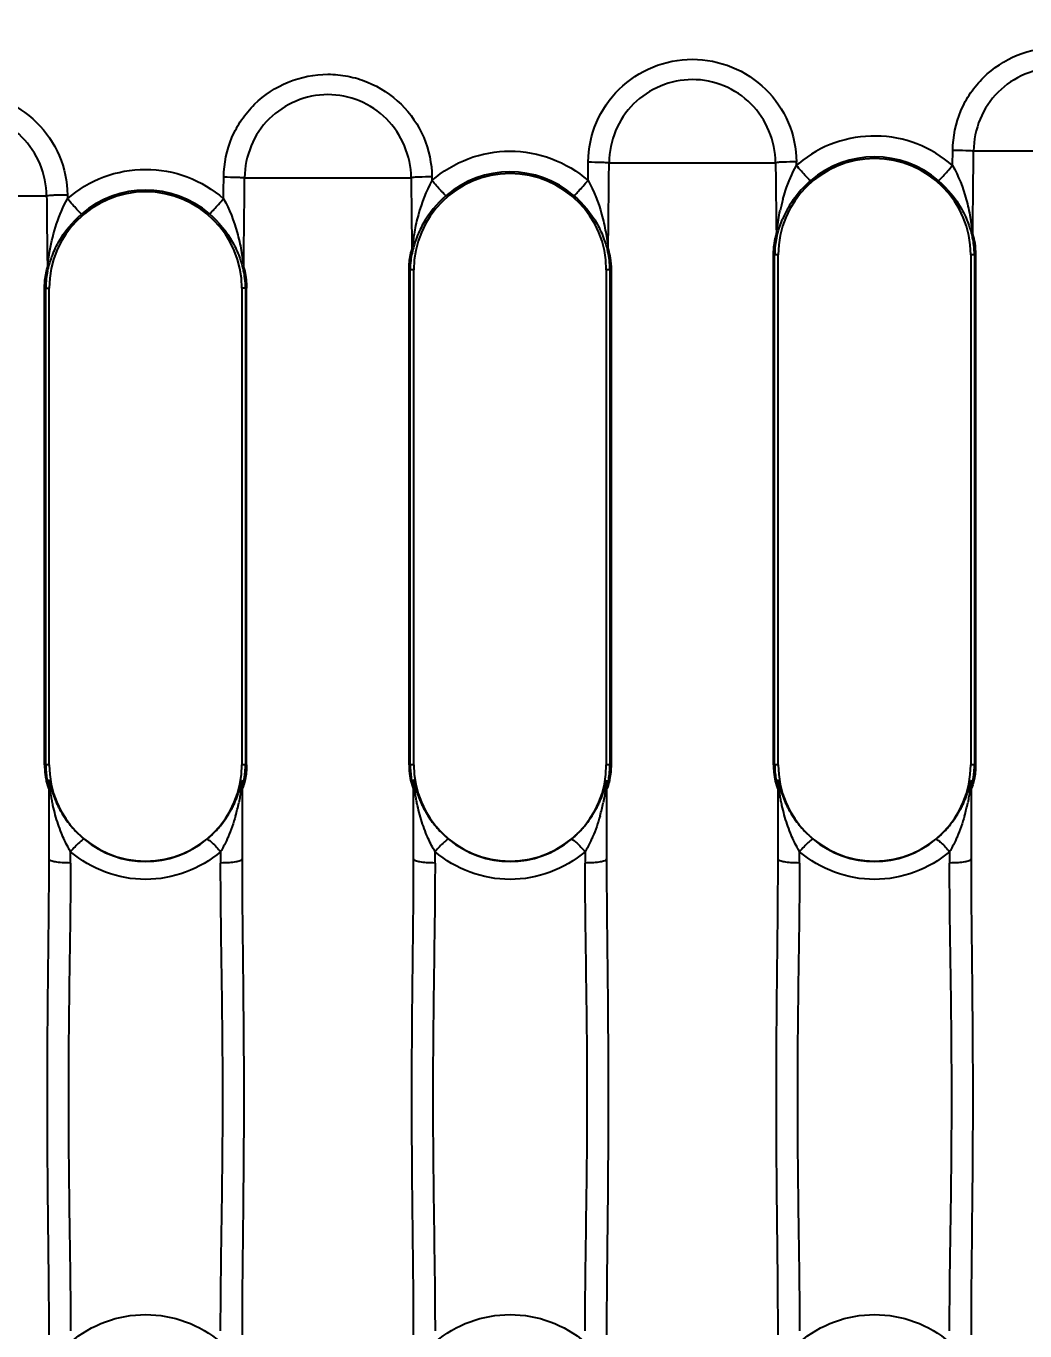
# Model space of a CAD drawing. Header units: millimetres. Extents: x 1147 to 12155, y -6137 to -4403.
# Drawn here: x 3999.1 to 4045.9, y -5185.3 to -5124.1 of the extents above; entities that cross this region are included whole.
import ezdxf

# ---------------------------------------------------------------- set-up
doc = ezdxf.new("R2010")
doc.units = ezdxf.units.MM
doc.header["$LTSCALE"] = 16.335
doc.header["$PDMODE"] = 3
doc.header["$PDSIZE"] = 0.3125
doc.linetypes.add('HIDDEN', pattern=[0.2, 0.1, -0.1])
doc.layers.get('0').update_dxf_attribs({"linetype": 'CONTINUOUS'})
doc.layers.get('Defpoints').update_dxf_attribs({"linetype": 'CONTINUOUS'})
doc.layers.add('DEFAULT_2', color=8, linetype='HIDDEN')
doc.styles.get("Standard").update_dxf_attribs({"font": 'txt', "width": 0.8})
doc.dimstyles.get("Standard").update_dxf_attribs({"dimtxt": 0.15625, "dimasz": 0.1875, "dimexe": 0.125, "dimexo": 0.0625, "dimtad": 0, "dimtih": 1, "dimtoh": 1, "dimdsep": 46, "dimtxsty": 'Standard', "dimcen": 0.09, "dimadec": 0, "dimazin": 0, "dimtp": 0.01, "dimtm": 0.01, "dimtfac": 1, "dimtofl": 0, "dimtmove": 0, "dimatfit": 3, "dimfxl": 0, "dimtolj": 1, "dimarcsym": 0})

# ---------------------------------------------------------------- blocks, each defined once
blk = doc.blocks.new('*D715')
at = {"color": 4, "lineweight": -2}
blk.add_line((3856.578, -5108.772), (3814.98, -5108.772), dxfattribs=at)
at = {"layer": 'Defpoints', "color": 0}
for p in [(3814.98, -5108.772), (3856.641, -5108.772), (4103.729, -5263.772)]:
    blk.add_point(p, dxfattribs=at)
at = {"color": 6, "insert": (3801.113, -5108.772), "char_height": 8, "attachment_point": 5}
blk.add_mtext('\\A1;155.00', dxfattribs=at)
blk = doc.blocks.new('*D716')
at = {"color": 4, "lineweight": -2}
blk.add_line((3858.666, -5058.772), (3814.98, -5058.772), dxfattribs=at)
at = {"layer": 'Defpoints', "color": 0}
for p in [(3814.98, -5058.772), (3858.729, -5058.772), (4103.729, -5263.772)]:
    blk.add_point(p, dxfattribs=at)
at = {"color": 6, "insert": (3800.58, -5058.772), "char_height": 8, "attachment_point": 5}
blk.add_mtext('\\A1;205.00', dxfattribs=at)
blk = doc.blocks.new('*D721')
at = {"color": 4, "lineweight": -2}
blk.add_line((3858.729, -5054.498), (3858.729, -5013.344), dxfattribs=at)
at = {"layer": 'Defpoints', "color": 0}
for p in [(3858.729, -5013.344), (3858.729, -5054.56), (4103.729, -5263.772)]:
    blk.add_point(p, dxfattribs=at)
at = {"color": 6, "insert": (3858.729, -4998.41), "char_height": 8, "attachment_point": 5, "rotation": 90}
blk.add_mtext('\\A1;245.00', dxfattribs=at)

msp = doc.modelspace()

# ---------------------------------------------------------------- linework, layer by layer
at = {"color": 7, "linetype": 'Continuous'}
for p, q in [((4042.531, -5130.602), (4042.538, -5129.881)), ((4043.516, -5129.917), (4051.328, -5129.917)), ((4025.436, -5131.306), (4025.445, -5130.435)), ((4026.423, -5130.47), (4034.235, -5130.47)), ((4035.212, -5130.604), (4035.21, -5130.43)), ((4009.329, -5131.174), (4017.142, -5131.174)), ((4018.116, -5131.134), (4018.119, -5131.31)), ((3992.236, -5132.028), (4000.048, -5132.028)), ((4001.023, -5131.988), (4001.025, -5132.166)), ((4034.137, -5158.724), (4034.137, -5134.793)), ((4034.36, -5134.793), (4034.137, -5134.793)), ((4034.189, -5158.724), (4034.189, -5134.793)), ((4034.36, -5158.724), (4034.36, -5134.793)), ((4043.388, -5134.793), (4043.388, -5158.724)), ((4043.612, -5134.793), (4043.388, -5134.793)), ((4043.56, -5134.793), (4043.56, -5158.724)), ((4043.612, -5134.793), (4043.612, -5158.724)), ((4017.043, -5158.724), (4017.043, -5135.497)), ((4017.267, -5135.497), (4017.043, -5135.497)), ((4017.095, -5158.724), (4017.095, -5135.497)), ((4017.267, -5158.724), (4017.267, -5135.497)), ((4026.294, -5135.497), (4026.294, -5158.724)), ((4026.518, -5135.497), (4026.294, -5135.497)), ((4026.466, -5135.497), (4026.466, -5158.724)), ((4026.518, -5135.497), (4026.518, -5158.724)), ((3999.95, -5158.724), (3999.95, -5136.352)), ((3999.95, -5136.352), (4000.173, -5136.352)), ((4000.002, -5158.724), (4000.002, -5136.352)), ((4000.173, -5158.724), (4000.173, -5136.352)), ((4009.201, -5136.352), (4009.201, -5158.724)), ((4009.425, -5136.352), (4009.201, -5136.352)), ((4009.373, -5136.352), (4009.373, -5158.724)), ((4009.425, -5158.724), (4009.425, -5136.352)), ((4000.173, -5158.724), (3999.95, -5158.724)), ((4009.425, -5158.724), (4009.201, -5158.724)), ((4017.267, -5158.724), (4017.043, -5158.724)), ((4026.518, -5158.724), (4026.294, -5158.724)), ((4034.36, -5158.724), (4034.137, -5158.724)), ((4043.612, -5158.724), (4043.388, -5158.724)), ((4000.162, -5163.152), (4000.162, -5159.603)), ((4009.212, -5159.603), (4009.212, -5163.152)), ((4017.256, -5163.152), (4017.256, -5159.603)), ((4026.305, -5159.603), (4026.305, -5163.152)), ((4034.349, -5163.152), (4034.349, -5159.603)), ((4043.399, -5159.603), (4043.399, -5163.152)), ((4001.168, -5163.332), (4001.168, -5162.802)), ((4008.206, -5162.802), (4008.206, -5163.332)), ((4018.261, -5163.332), (4018.261, -5162.802)), ((4025.3, -5162.802), (4025.3, -5163.332)), ((4035.355, -5163.332), (4035.355, -5162.802)), ((4042.393, -5162.802), (4042.393, -5163.332))]:
    msp.add_line(p, q, dxfattribs=at)
for centre, radius, start, end in [((4103.729, -7118.947), 1999.166, 85.604565, 94.395435), ((3409.397, -5125.179), 634.137, 359.218432, 359.571958), ((3386.471, -5125.732), 639.969, 359.212389, 359.575829), ((4592.75, -5126.099), 558.533, 180.44841, 180.67895), ((4038.874, -5134.793), 4.514, 0, 180), ((4038.578, -5134.297), 4.996, 130.62654, 132.32508), ((4038.874, -5134.783), 4.584, 49.12195, 130.97666), ((3632.948, -5127.671), 375.42, 359.3149, 359.47076), ((3362.59, -5126.423), 646.757, 359.206522, 359.57913), ((4658.583, -5125.959), 641.462, 180.465743, 180.766536), ((4021.781, -5135.497), 4.514, 0, 180), ((4021.78, -5135.487), 4.583, 49.14391, 130.98311), ((4039.173, -5135.127), 5.039, 130.98385, 136.15314), ((4004.687, -5136.352), 4.514, 0, 180), ((4004.687, -5136.341), 4.583, 49.16706, 130.98952), ((4039.072, -5135.035), 4.903, 136.11427, 150.23806), ((4648.522, -5126.695), 648.496, 180.47117, 180.768546), ((4043.432, -5134.622), 9.185, 164.70509, 168.04532), ((4039.05, -5135.02), 4.876, 150.25177, 157.05194), ((4004.687, -5158.724), 4.514, 180, 0), ((4021.781, -5158.724), 4.514, 180, 0), ((4038.874, -5158.724), 4.514, 180, 0), ((3974.8, -5158.593), 25.363, 357.65496, 357.92774), ((3972.354, -5158.504), 27.81, 357.92693, 358.06076), ((3999.253, -5159.603), 0.91, 0.02514, 10.00062), ((4010.115, -5159.602), 0.903, 170.04148, 180.08662), ((4035.832, -5158.544), 26.622, 181.93806, 182.33773), ((3991.893, -5158.593), 25.363, 357.65496, 357.92774), ((3989.448, -5158.504), 27.81, 357.92693, 358.06076), ((4016.346, -5159.603), 0.91, 0.02514, 10.00062), ((4027.209, -5159.602), 0.903, 170.04148, 180.08662), ((4052.926, -5158.544), 26.622, 181.93806, 182.33773), ((4008.987, -5158.593), 25.363, 357.65496, 357.92774), ((4006.541, -5158.504), 27.81, 357.92693, 358.06076), ((4033.44, -5159.603), 0.91, 0.02514, 10.00062), ((4044.302, -5159.602), 0.903, 170.04148, 180.08662), ((4070.019, -5158.544), 26.622, 181.93806, 182.33773), ((3999.221, -5159.827), 0.942, 0.0141, 12.04563), ((4010.154, -5159.827), 0.942, 167.95478, 179.98403), ((4016.314, -5159.827), 0.942, 0.0141, 12.04563), ((4027.247, -5159.827), 0.942, 167.95478, 179.98403), ((4033.408, -5159.827), 0.942, 0.0141, 12.04563), ((4044.341, -5159.827), 0.942, 167.95478, 179.98403), ((4000.385, -5158.729), 8.852, 344.34027, 348.42163), ((4017.478, -5158.729), 8.852, 344.34027, 348.42163), ((4034.572, -5158.729), 8.852, 344.34027, 348.42163), ((4004.687, -5158.776), 4.486, 230.05879, 309.94238), ((4021.781, -5158.776), 4.486, 230.0582, 309.94194), ((4038.874, -5158.776), 4.486, 230.05445, 309.94562)]:
    msp.add_arc(centre, radius, start, end, dxfattribs=at)
for points, knots in [([(4042.538, -5129.881), (4042.55, -5129.251), (4042.743, -5128.294), (4043.354, -5127.182), (4044.168, -5126.207), (4045.519, -5125.314), (4047.42, -5124.942), (4049.322, -5125.313), (4050.94, -5126.379), (4052.036, -5127.977), (4052.293, -5129.248), (4052.303, -5129.878)], [0, 0, 0, 0, 0.124899, 0.187666, 0.250437, 0.375367, 0.500312, 0.625255, 0.750186, 0.875116, 1, 1, 1, 1]), ([(4025.445, -5130.435), (4025.452, -5129.805), (4025.714, -5128.534), (4026.808, -5126.936), (4028.425, -5125.869), (4030.326, -5125.495), (4032.228, -5125.867), (4033.847, -5126.932), (4034.941, -5128.53), (4035.202, -5129.801), (4035.21, -5130.43)], [0, 0, 0, 0, 0.124965, 0.249967, 0.374988, 0.500007, 0.625031, 0.750049, 0.875047, 1, 1, 1, 1]), ([(4008.352, -5131.139), (4008.361, -5130.509), (4008.557, -5129.552), (4009.167, -5128.44), (4009.981, -5127.465), (4011.331, -5126.572), (4012.92, -5126.261), (4014.184, -5126.384), (4015.4, -5126.746), (4016.754, -5127.635), (4017.847, -5129.233), (4018.11, -5130.504), (4018.116, -5131.134)], [0, 0, 0, 0, 0.124824, 0.187558, 0.250282, 0.375158, 0.500022, 0.562757, 0.625492, 0.750354, 0.875205, 1, 1, 1, 1]), ([(4051.328, -5129.917), (4051.323, -5129.407), (4051.105, -5128.384), (4050.242, -5127.082), (4048.939, -5126.227), (4047.414, -5125.912), (4045.891, -5126.231), (4044.593, -5127.089), (4043.736, -5128.389), (4043.52, -5129.409), (4043.516, -5129.917)], [0, 0, 0, 0, 0.125663, 0.25091, 0.375881, 0.500571, 0.625171, 0.74991, 0.874793, 1, 1, 1, 1]), ([(4034.235, -5130.47), (4034.23, -5129.962), (4034.013, -5128.94), (4033.152, -5127.639), (4031.851, -5126.782), (4030.325, -5126.465), (4028.801, -5126.783), (4027.5, -5127.641), (4026.642, -5128.942), (4026.427, -5129.962), (4026.423, -5130.47)], [0, 0, 0, 0, 0.125376, 0.250466, 0.375429, 0.500196, 0.624955, 0.749863, 0.874836, 1, 1, 1, 1]), ([(3991.258, -5131.994), (3991.268, -5131.365), (3991.463, -5130.407), (3992.073, -5129.295), (3992.887, -5128.32), (3994.238, -5127.427), (3995.826, -5127.116), (3997.09, -5127.239), (3998.307, -5127.601), (3999.661, -5128.49), (4000.753, -5130.087), (4001.016, -5131.358), (4001.022, -5131.988)], [0, 0, 0, 0, 0.124827, 0.187561, 0.250287, 0.375164, 0.500026, 0.562762, 0.625497, 0.750359, 0.875208, 1, 1, 1, 1]), ([(4017.142, -5131.174), (4017.137, -5130.665), (4016.919, -5129.644), (4016.059, -5128.343), (4014.756, -5127.486), (4013.231, -5127.169), (4011.706, -5127.488), (4010.406, -5128.345), (4009.549, -5129.646), (4009.334, -5130.666), (4009.329, -5131.174)], [0, 0, 0, 0, 0.125393, 0.250501, 0.375483, 0.500267, 0.625042, 0.749946, 0.874878, 1, 1, 1, 1]), ([(4000.048, -5132.028), (4000.043, -5131.52), (3999.826, -5130.498), (3998.965, -5129.197), (3997.663, -5128.341), (3996.137, -5128.023), (3994.612, -5128.342), (3993.312, -5129.2), (3992.455, -5130.501), (3992.24, -5131.521), (3992.236, -5132.028)], [0, 0, 0, 0, 0.125395, 0.25051, 0.3755, 0.500289, 0.625066, 0.749964, 0.874886, 1, 1, 1, 1]), ([(4042.531, -5130.602), (4042.036, -5130.18), (4040.909, -5129.469), (4038.946, -5129.109), (4036.981, -5129.42), (4035.819, -5130.082), (4035.325, -5130.506)], [0, 0, 0, 0, 0.249941, 0.500031, 0.749965, 1, 1, 1, 1]), ([(4018.119, -5131.31), (4018.616, -5130.873), (4019.779, -5130.17), (4021.776, -5129.805), (4023.774, -5130.168), (4024.938, -5130.869), (4025.436, -5131.306)], [0, 0, 0, 0, 0.24998, 0.500017, 0.750046, 1, 1, 1, 1]), ([(4042.538, -5129.881), (4042.745, -5129.883), (4043.028, -5129.887), (4043.354, -5129.903), (4043.473, -5129.91), (4043.516, -5129.917)], [0, 0, 0, 0, 0.634706, 0.867347, 1, 1, 1, 1]), ([(4025.445, -5130.435), (4025.652, -5130.436), (4025.935, -5130.441), (4026.261, -5130.456), (4026.38, -5130.463), (4026.423, -5130.47)], [0, 0, 0, 0, 0.634631, 0.867294, 1, 1, 1, 1]), ([(4035.21, -5130.43), (4035.004, -5130.432), (4034.722, -5130.437), (4034.397, -5130.454), (4034.278, -5130.462), (4034.235, -5130.47)], [0, 0, 0, 0, 0.633329, 0.866739, 1, 1, 1, 1]), ([(4034.572, -5132.199), (4034.61, -5132.059), (4034.776, -5131.51), (4035.001, -5130.977), (4035.212, -5130.605)], [0, 0, 0, 0, 0.253992, 1, 1, 1, 1]), ([(4035.868, -5131.323), (4035.86, -5131.319), (4035.84, -5131.297), (4035.797, -5131.257), (4035.734, -5131.19), (4035.613, -5131.059), (4035.437, -5130.862), (4035.289, -5130.694), (4035.212, -5130.605)], [0, 0, 0, 0, 0.027302, 0.08889, 0.183454, 0.309567, 0.638087, 1, 1, 1, 1]), ([(4041.874, -5131.318), (4041.882, -5131.315), (4041.902, -5131.292), (4041.946, -5131.253), (4042.009, -5131.186), (4042.13, -5131.056), (4042.306, -5130.859), (4042.454, -5130.691), (4042.531, -5130.602)], [0, 0, 0, 0, 0.02737, 0.088884, 0.183326, 0.309328, 0.637812, 1, 1, 1, 1]), ([(4042.531, -5130.602), (4042.813, -5131.098), (4043.123, -5131.912), (4043.37, -5133.012), (4043.443, -5133.564), (4043.475, -5133.829)], [0, 0, 0, 0, 0.506681, 0.762826, 1, 1, 1, 1]), ([(4001.025, -5132.166), (4001.522, -5131.728), (4002.685, -5131.026), (4004.682, -5130.661), (4006.679, -5131.024), (4007.842, -5131.724), (4008.341, -5132.16)], [0, 0, 0, 0, 0.249982, 0.500022, 0.75005, 1, 1, 1, 1]), ([(4008.352, -5131.139), (4008.559, -5131.141), (4008.842, -5131.145), (4009.167, -5131.16), (4009.287, -5131.167), (4009.329, -5131.174)], [0, 0, 0, 0, 0.634561, 0.867245, 1, 1, 1, 1]), ([(4018.117, -5131.134), (4017.911, -5131.136), (4017.628, -5131.14), (4017.304, -5131.158), (4017.184, -5131.166), (4017.142, -5131.174)], [0, 0, 0, 0, 0.633412, 0.866796, 1, 1, 1, 1]), ([(4018.119, -5131.31), (4017.837, -5131.808), (4017.531, -5132.617), (4017.28, -5133.717), (4017.212, -5134.269), (4017.178, -5134.541)], [0, 0, 0, 0, 0.507175, 0.757185, 1, 1, 1, 1]), ([(4018.774, -5132.027), (4018.765, -5132.023), (4018.743, -5131.998), (4018.696, -5131.954), (4018.629, -5131.881), (4018.506, -5131.749), (4018.334, -5131.556), (4018.191, -5131.393), (4018.119, -5131.31)], [0, 0, 0, 0, 0.030961, 0.099791, 0.202192, 0.333743, 0.658708, 1, 1, 1, 1]), ([(4024.778, -5132.02), (4024.787, -5132.017), (4024.807, -5131.995), (4024.851, -5131.956), (4024.914, -5131.889), (4025.035, -5131.76), (4025.211, -5131.562), (4025.359, -5131.394), (4025.436, -5131.306)], [0, 0, 0, 0, 0.027411, 0.088937, 0.183376, 0.309365, 0.637809, 1, 1, 1, 1]), ([(4025.436, -5131.306), (4025.718, -5131.802), (4026.028, -5132.615), (4026.275, -5133.713), (4026.348, -5134.264), (4026.38, -5134.529)], [0, 0, 0, 0, 0.506943, 0.763197, 1, 1, 1, 1]), ([(4041.874, -5131.317), (4042.304, -5131.691), (4042.843, -5132.349), (4043.286, -5133.312), (4043.417, -5133.781), (4043.472, -5134)], [0, 0, 0, 0, 0.539835, 0.785891, 1, 1, 1, 1]), ([(4001.023, -5131.988), (4000.817, -5131.99), (4000.535, -5131.994), (4000.21, -5132.012), (4000.091, -5132.021), (4000.048, -5132.028)], [0, 0, 0, 0, 0.6335, 0.866857, 1, 1, 1, 1]), ([(4000.085, -5135.394), (4000.116, -5135.128), (4000.208, -5134.432), (4000.478, -5133.334), (4000.815, -5132.537), (4001.025, -5132.166)], [0, 0, 0, 0, 0.237585, 0.621915, 1, 1, 1, 1]), ([(4001.68, -5132.882), (4001.672, -5132.878), (4001.652, -5132.856), (4001.609, -5132.817), (4001.547, -5132.749), (4001.426, -5132.619), (4001.25, -5132.422), (4001.102, -5132.254), (4001.025, -5132.166)], [0, 0, 0, 0, 0.027305, 0.088881, 0.183423, 0.309509, 0.637992, 1, 1, 1, 1]), ([(4007.683, -5132.874), (4007.692, -5132.871), (4007.712, -5132.849), (4007.756, -5132.81), (4007.819, -5132.743), (4007.94, -5132.614), (4008.117, -5132.417), (4008.264, -5132.249), (4008.341, -5132.16)], [0, 0, 0, 0, 0.027455, 0.088991, 0.183426, 0.309398, 0.637796, 1, 1, 1, 1]), ([(4008.341, -5132.16), (4008.623, -5132.656), (4008.933, -5133.468), (4009.18, -5134.566), (4009.253, -5135.115), (4009.285, -5135.379)], [0, 0, 0, 0, 0.50721, 0.763579, 1, 1, 1, 1]), ([(4018.774, -5132.027), (4018.343, -5132.399), (4017.81, -5133.059), (4017.364, -5134.019), (4017.238, -5134.49), (4017.182, -5134.71)], [0, 0, 0, 0, 0.539636, 0.784317, 1, 1, 1, 1]), ([(4024.778, -5132.02), (4025.209, -5132.393), (4025.748, -5133.052), (4026.191, -5134.013), (4026.322, -5134.482), (4026.377, -5134.7)], [0, 0, 0, 0, 0.540172, 0.786332, 1, 1, 1, 1]), ([(4000.088, -5135.564), (4000.143, -5135.344), (4000.274, -5134.875), (4000.714, -5133.913), (4001.251, -5133.255), (4001.68, -5132.882)], [0, 0, 0, 0, 0.214742, 0.46064, 1, 1, 1, 1]), ([(4007.683, -5132.874), (4008.114, -5133.246), (4008.654, -5133.905), (4009.097, -5134.866), (4009.227, -5135.334), (4009.283, -5135.552)], [0, 0, 0, 0, 0.540493, 0.786783, 1, 1, 1, 1]), ([(4034.271, -5133.839), (4034.281, -5133.754), (4034.324, -5133.379), (4034.385, -5133.005), (4034.446, -5132.719)], [0, 0, 0, 0, 0.22641, 1, 1, 1, 1]), ([(4034.275, -5134.008), (4034.291, -5133.942), (4034.365, -5133.64), (4034.464, -5133.343), (4034.559, -5133.119)], [0, 0, 0, 0, 0.218049, 1, 1, 1, 1]), ([(4034.137, -5134.793), (4034.137, -5134.717), (4034.146, -5134.441), (4034.186, -5134.166), (4034.234, -5133.972)], [0, 0, 0, 0, 0.274964, 1, 1, 1, 1]), ([(4034.275, -5134.008), (4034.247, -5134.121), (4034.206, -5134.383), (4034.189, -5134.646), (4034.189, -5134.793)], [0, 0, 0, 0, 0.442626, 1, 1, 1, 1]), ([(4034.234, -5133.972), (4034.237, -5133.959), (4034.248, -5133.915), (4034.261, -5133.871), (4034.271, -5133.839)], [0, 0, 0, 0, 0.271929, 1, 1, 1, 1]), ([(4043.56, -5134.793), (4043.56, -5134.644), (4043.541, -5134.378), (4043.5, -5134.114), (4043.472, -5134)], [0, 0, 0, 0, 0.559864, 1, 1, 1, 1]), ([(4043.475, -5133.829), (4043.513, -5133.965), (4043.591, -5134.282), (4043.608, -5134.609), (4043.612, -5134.793)], [0, 0, 0, 0, 0.432707, 1, 1, 1, 1]), ([(4017.043, -5135.497), (4017.043, -5135.403), (4017.056, -5135.081), (4017.11, -5134.759), (4017.178, -5134.541)], [0, 0, 0, 0, 0.290724, 1, 1, 1, 1]), ([(4017.182, -5134.71), (4017.154, -5134.824), (4017.113, -5135.086), (4017.095, -5135.35), (4017.095, -5135.497)], [0, 0, 0, 0, 0.442241, 1, 1, 1, 1]), ([(4026.466, -5135.497), (4026.466, -5135.347), (4026.448, -5135.08), (4026.406, -5134.814), (4026.377, -5134.7)], [0, 0, 0, 0, 0.560899, 1, 1, 1, 1]), ([(4026.38, -5134.529), (4026.419, -5134.665), (4026.497, -5134.983), (4026.515, -5135.311), (4026.518, -5135.497)], [0, 0, 0, 0, 0.431635, 1, 1, 1, 1]), ([(3999.95, -5136.352), (3999.95, -5136.258), (3999.963, -5135.935), (4000.017, -5135.613), (4000.085, -5135.394)], [0, 0, 0, 0, 0.291004, 1, 1, 1, 1]), ([(4000.088, -5135.564), (4000.06, -5135.677), (4000.02, -5135.939), (4000.002, -5136.204), (4000.002, -5136.352)], [0, 0, 0, 0, 0.441826, 1, 1, 1, 1]), ([(4009.373, -5136.352), (4009.373, -5136.201), (4009.354, -5135.932), (4009.312, -5135.666), (4009.283, -5135.552)], [0, 0, 0, 0, 0.561978, 1, 1, 1, 1]), ([(4009.285, -5135.379), (4009.304, -5135.439), (4009.389, -5135.756), (4009.424, -5136.086), (4009.425, -5136.352)], [0, 0, 0, 0, 0.189651, 1, 1, 1, 1]), ([(3999.95, -5158.724), (3999.95, -5158.805), (3999.956, -5158.966), (3999.977, -5159.19), (4000.018, -5159.415), (4000.044, -5159.564), (4000.162, -5159.913), (4000.162, -5159.827)], [0, 0, 0, 0, 0.21499, 0.42121, 0.609642, 0.77114, 1, 1, 1, 1]), ([(4000.002, -5158.724), (4000.002, -5158.836), (4000.01, -5159.001), (4000.033, -5159.211), (4000.054, -5159.35), (4000.077, -5159.465), (4000.097, -5159.557), (4000.118, -5159.609), (4000.127, -5159.644), (4000.136, -5159.646)], [0, 0, 0, 0, 0.358861, 0.52633, 0.677356, 0.80557, 0.905304, 0.971566, 1, 1, 1, 1]), ([(4009.425, -5158.724), (4009.425, -5158.957), (4009.395, -5159.279), (4009.305, -5159.64), (4009.261, -5159.772), (4009.239, -5159.819)], [0, 0, 0, 0, 0.626809, 0.860208, 1, 1, 1, 1]), ([(4009.348, -5159.149), (4009.352, -5159.115), (4009.366, -5158.974), (4009.373, -5158.832), (4009.373, -5158.724)], [0, 0, 0, 0, 0.240833, 1, 1, 1, 1]), ([(4017.043, -5158.724), (4017.043, -5158.805), (4017.049, -5158.966), (4017.07, -5159.19), (4017.111, -5159.415), (4017.137, -5159.564), (4017.256, -5159.913), (4017.256, -5159.827)], [0, 0, 0, 0, 0.21499, 0.42121, 0.609642, 0.77114, 1, 1, 1, 1]), ([(4017.095, -5158.724), (4017.095, -5158.836), (4017.103, -5159.001), (4017.127, -5159.211), (4017.147, -5159.35), (4017.17, -5159.465), (4017.191, -5159.557), (4017.211, -5159.609), (4017.221, -5159.644), (4017.229, -5159.646)], [0, 0, 0, 0, 0.358861, 0.52633, 0.677356, 0.80557, 0.905304, 0.971566, 1, 1, 1, 1]), ([(4026.518, -5158.724), (4026.518, -5158.956), (4026.488, -5159.277), (4026.399, -5159.637), (4026.356, -5159.77), (4026.333, -5159.817)], [0, 0, 0, 0, 0.62537, 0.85881, 1, 1, 1, 1]), ([(4026.441, -5159.149), (4026.445, -5159.115), (4026.459, -5158.974), (4026.466, -5158.832), (4026.466, -5158.724)], [0, 0, 0, 0, 0.240833, 1, 1, 1, 1]), ([(4034.137, -5158.724), (4034.137, -5158.805), (4034.143, -5158.966), (4034.164, -5159.19), (4034.205, -5159.415), (4034.231, -5159.564), (4034.349, -5159.913), (4034.349, -5159.827)], [0, 0, 0, 0, 0.21499, 0.42121, 0.609642, 0.77114, 1, 1, 1, 1]), ([(4034.189, -5158.724), (4034.189, -5158.836), (4034.197, -5159.001), (4034.22, -5159.211), (4034.241, -5159.35), (4034.264, -5159.465), (4034.284, -5159.557), (4034.305, -5159.609), (4034.314, -5159.644), (4034.323, -5159.646)], [0, 0, 0, 0, 0.358861, 0.52633, 0.677356, 0.80557, 0.905304, 0.971566, 1, 1, 1, 1]), ([(4043.612, -5158.724), (4043.612, -5158.956), (4043.582, -5159.277), (4043.492, -5159.637), (4043.449, -5159.77), (4043.426, -5159.817)], [0, 0, 0, 0, 0.62537, 0.85881, 1, 1, 1, 1]), ([(4043.535, -5159.149), (4043.539, -5159.115), (4043.553, -5158.974), (4043.56, -5158.832), (4043.56, -5158.724)], [0, 0, 0, 0, 0.240833, 1, 1, 1, 1]), ([(4009.212, -5159.603), (4009.212, -5159.498), (4009.151, -5159.997), (4009.117, -5160.181), (4009.077, -5160.405), (4009.056, -5160.505)], [0, 0, 0, 0, 0.341301, 0.66521, 1, 1, 1, 1]), ([(4009.233, -5159.63), (4009.233, -5159.636), (4009.235, -5159.654), (4009.261, -5159.616), (4009.27, -5159.565), (4009.302, -5159.455), (4009.326, -5159.315), (4009.341, -5159.207), (4009.348, -5159.149)], [0, 0, 0, 0, 0.031532, 0.058615, 0.179548, 0.387286, 0.666665, 1, 1, 1, 1]), ([(4026.305, -5159.603), (4026.305, -5159.498), (4026.245, -5159.997), (4026.211, -5160.181), (4026.17, -5160.405), (4026.15, -5160.505)], [0, 0, 0, 0, 0.341301, 0.66521, 1, 1, 1, 1]), ([(4026.326, -5159.63), (4026.326, -5159.636), (4026.329, -5159.654), (4026.355, -5159.616), (4026.364, -5159.565), (4026.396, -5159.455), (4026.419, -5159.315), (4026.435, -5159.207), (4026.441, -5159.149)], [0, 0, 0, 0, 0.031532, 0.058615, 0.179548, 0.387286, 0.666665, 1, 1, 1, 1]), ([(4043.399, -5159.603), (4043.399, -5159.498), (4043.338, -5159.997), (4043.304, -5160.181), (4043.264, -5160.405), (4043.243, -5160.505)], [0, 0, 0, 0, 0.341301, 0.66521, 1, 1, 1, 1]), ([(4043.42, -5159.63), (4043.42, -5159.636), (4043.422, -5159.654), (4043.448, -5159.616), (4043.457, -5159.565), (4043.489, -5159.455), (4043.513, -5159.315), (4043.528, -5159.207), (4043.535, -5159.149)], [0, 0, 0, 0, 0.031532, 0.058615, 0.179548, 0.387286, 0.666665, 1, 1, 1, 1]), ([(4000.454, -5161.072), (4000.414, -5160.926), (4000.359, -5160.704), (4000.298, -5160.408), (4000.258, -5160.188), (4000.223, -5159.971), (4000.2, -5159.802), (4000.181, -5159.667), (4000.178, -5159.619), (4000.163, -5159.557), (4000.162, -5159.593), (4000.162, -5159.603)], [0, 0, 0, 0, 0.292745, 0.438532, 0.582185, 0.722214, 0.857925, 0.920652, 0.965542, 0.980282, 1, 1, 1, 1]), ([(4009.239, -5159.819), (4009.234, -5159.829), (4009.219, -5159.864), (4009.212, -5159.834), (4009.212, -5159.827)], [0, 0, 0, 0, 0.611254, 1, 1, 1, 1]), ([(4017.547, -5161.072), (4017.507, -5160.926), (4017.452, -5160.704), (4017.391, -5160.408), (4017.351, -5160.188), (4017.316, -5159.971), (4017.294, -5159.802), (4017.275, -5159.667), (4017.271, -5159.619), (4017.256, -5159.557), (4017.256, -5159.593), (4017.256, -5159.603)], [0, 0, 0, 0, 0.292745, 0.438531, 0.582185, 0.722214, 0.857925, 0.920652, 0.965542, 0.980282, 1, 1, 1, 1]), ([(4026.333, -5159.817), (4026.328, -5159.828), (4026.314, -5159.865), (4026.305, -5159.834), (4026.305, -5159.827)], [0, 0, 0, 0, 0.623232, 1, 1, 1, 1]), ([(4034.641, -5161.072), (4034.601, -5160.926), (4034.546, -5160.704), (4034.485, -5160.408), (4034.445, -5160.188), (4034.41, -5159.971), (4034.387, -5159.802), (4034.368, -5159.667), (4034.365, -5159.619), (4034.35, -5159.557), (4034.349, -5159.593), (4034.349, -5159.603)], [0, 0, 0, 0, 0.292745, 0.438531, 0.582185, 0.722214, 0.857925, 0.920652, 0.965542, 0.980282, 1, 1, 1, 1]), ([(4043.426, -5159.817), (4043.421, -5159.828), (4043.407, -5159.865), (4043.399, -5159.834), (4043.399, -5159.827)], [0, 0, 0, 0, 0.623232, 1, 1, 1, 1]), ([(4001.168, -5162.802), (4001.128, -5162.734), (4000.969, -5162.451), (4000.832, -5162.155), (4000.741, -5161.927)], [0, 0, 0, 0, 0.243206, 1, 1, 1, 1]), ([(4018.261, -5162.802), (4018.221, -5162.734), (4018.063, -5162.451), (4017.926, -5162.155), (4017.834, -5161.927)], [0, 0, 0, 0, 0.243206, 1, 1, 1, 1]), ([(4035.355, -5162.802), (4035.315, -5162.734), (4035.156, -5162.451), (4035.019, -5162.155), (4034.928, -5161.927)], [0, 0, 0, 0, 0.243206, 1, 1, 1, 1]), ([(4001.807, -5162.216), (4001.797, -5162.213), (4001.768, -5162.223), (4001.691, -5162.27), (4001.556, -5162.387), (4001.372, -5162.573), (4001.237, -5162.722), (4001.168, -5162.802)], [0, 0, 0, 0, 0.034737, 0.09825, 0.31501, 0.63626, 1, 1, 1, 1]), ([(4007.567, -5162.216), (4007.579, -5162.212), (4007.612, -5162.226), (4007.664, -5162.259), (4007.735, -5162.315), (4007.855, -5162.422), (4008.015, -5162.586), (4008.142, -5162.728), (4008.206, -5162.802)], [0, 0, 0, 0, 0.039768, 0.112527, 0.216204, 0.346578, 0.663689, 1, 1, 1, 1]), ([(4008.559, -5162.105), (4008.533, -5162.166), (4008.426, -5162.403), (4008.305, -5162.635), (4008.206, -5162.802)], [0, 0, 0, 0, 0.255328, 1, 1, 1, 1]), ([(4018.9, -5162.216), (4018.891, -5162.213), (4018.861, -5162.223), (4018.784, -5162.27), (4018.649, -5162.387), (4018.465, -5162.573), (4018.331, -5162.722), (4018.261, -5162.802)], [0, 0, 0, 0, 0.034738, 0.098254, 0.315018, 0.636269, 1, 1, 1, 1]), ([(4024.661, -5162.216), (4024.672, -5162.212), (4024.706, -5162.226), (4024.757, -5162.259), (4024.828, -5162.315), (4024.948, -5162.422), (4025.108, -5162.586), (4025.236, -5162.728), (4025.3, -5162.802)], [0, 0, 0, 0, 0.039768, 0.112527, 0.216204, 0.346578, 0.663689, 1, 1, 1, 1]), ([(4025.653, -5162.105), (4025.626, -5162.166), (4025.519, -5162.403), (4025.398, -5162.635), (4025.3, -5162.802)], [0, 0, 0, 0, 0.255328, 1, 1, 1, 1]), ([(4035.994, -5162.216), (4035.984, -5162.213), (4035.955, -5162.223), (4035.878, -5162.27), (4035.743, -5162.387), (4035.559, -5162.573), (4035.424, -5162.722), (4035.355, -5162.802)], [0, 0, 0, 0, 0.034741, 0.098259, 0.315025, 0.636274, 1, 1, 1, 1]), ([(4041.754, -5162.216), (4041.766, -5162.212), (4041.799, -5162.226), (4041.851, -5162.259), (4041.922, -5162.315), (4042.042, -5162.422), (4042.202, -5162.586), (4042.329, -5162.728), (4042.393, -5162.802)], [0, 0, 0, 0, 0.039768, 0.112527, 0.216204, 0.346578, 0.663689, 1, 1, 1, 1]), ([(4042.746, -5162.105), (4042.72, -5162.166), (4042.613, -5162.403), (4042.492, -5162.635), (4042.393, -5162.802)], [0, 0, 0, 0, 0.255328, 1, 1, 1, 1]), ([(4000.162, -5185.467), (4000.162, -5183.612), (4000.112, -5179.893), (4000.068, -5174.309), (4000.112, -5168.726), (4000.162, -5165.007), (4000.162, -5163.152)], [0, 0, 0, 0, 0.249324, 0.499998, 0.750687, 1, 1, 1, 1]), ([(4001.168, -5163.332), (4001.034, -5163.332), (4000.8, -5163.325), (4000.48, -5163.287), (4000.292, -5163.248), (4000.162, -5163.189), (4000.162, -5163.152)], [0, 0, 0, 0, 0.384296, 0.684921, 0.894812, 1, 1, 1, 1]), ([(4008.206, -5162.802), (4007.723, -5163.212), (4006.602, -5163.871), (4004.687, -5164.213), (4002.772, -5163.871), (4001.651, -5163.212), (4001.168, -5162.802)], [0, 0, 0, 0, 0.249579, 0.500006, 0.750427, 1, 1, 1, 1]), ([(4009.212, -5163.152), (4009.212, -5163.189), (4009.082, -5163.248), (4008.894, -5163.287), (4008.575, -5163.325), (4008.34, -5163.332), (4008.206, -5163.332)], [0, 0, 0, 0, 0.105188, 0.315079, 0.615704, 1, 1, 1, 1]), ([(4009.212, -5163.152), (4009.212, -5165.007), (4009.262, -5168.726), (4009.307, -5174.31), (4009.262, -5179.893), (4009.212, -5183.612), (4009.212, -5185.467)], [0, 0, 0, 0, 0.249325, 0.5, 0.750675, 1, 1, 1, 1]), ([(4017.256, -5185.467), (4017.256, -5183.612), (4017.205, -5179.893), (4017.161, -5174.309), (4017.205, -5168.726), (4017.256, -5165.007), (4017.256, -5163.152)], [0, 0, 0, 0, 0.249324, 0.499998, 0.750687, 1, 1, 1, 1]), ([(4018.261, -5163.332), (4018.128, -5163.332), (4017.893, -5163.325), (4017.574, -5163.287), (4017.386, -5163.248), (4017.256, -5163.189), (4017.256, -5163.152)], [0, 0, 0, 0, 0.384296, 0.684921, 0.894812, 1, 1, 1, 1]), ([(4025.3, -5162.802), (4024.817, -5163.212), (4023.695, -5163.871), (4021.781, -5164.213), (4019.866, -5163.871), (4018.745, -5163.212), (4018.261, -5162.802)], [0, 0, 0, 0, 0.24958, 0.500005, 0.750428, 1, 1, 1, 1]), ([(4026.305, -5163.152), (4026.305, -5163.189), (4026.175, -5163.248), (4025.988, -5163.287), (4025.668, -5163.325), (4025.433, -5163.332), (4025.3, -5163.332)], [0, 0, 0, 0, 0.105188, 0.315079, 0.615704, 1, 1, 1, 1]), ([(4026.305, -5163.152), (4026.305, -5165.007), (4026.356, -5168.726), (4026.4, -5174.309), (4026.356, -5179.893), (4026.305, -5183.612), (4026.305, -5185.467)], [0, 0, 0, 0, 0.249311, 0.500002, 0.750674, 1, 1, 1, 1]), ([(4034.349, -5185.467), (4034.349, -5183.612), (4034.299, -5179.893), (4034.255, -5174.309), (4034.299, -5168.726), (4034.349, -5165.007), (4034.349, -5163.152)], [0, 0, 0, 0, 0.249324, 0.499998, 0.750687, 1, 1, 1, 1]), ([(4035.355, -5163.332), (4035.221, -5163.332), (4034.987, -5163.325), (4034.667, -5163.287), (4034.479, -5163.248), (4034.349, -5163.189), (4034.349, -5163.152)], [0, 0, 0, 0, 0.384296, 0.684921, 0.894812, 1, 1, 1, 1]), ([(4042.393, -5162.802), (4041.91, -5163.212), (4040.789, -5163.871), (4038.874, -5164.213), (4036.959, -5163.871), (4035.838, -5163.212), (4035.355, -5162.802)], [0, 0, 0, 0, 0.249583, 0.500006, 0.750427, 1, 1, 1, 1]), ([(4043.399, -5163.152), (4043.399, -5163.189), (4043.269, -5163.248), (4043.081, -5163.287), (4042.762, -5163.325), (4042.527, -5163.332), (4042.393, -5163.332)], [0, 0, 0, 0, 0.105188, 0.315079, 0.615704, 1, 1, 1, 1]), ([(4043.399, -5163.152), (4043.399, -5165.007), (4043.45, -5168.726), (4043.493, -5174.309), (4043.449, -5179.893), (4043.399, -5183.612), (4043.399, -5185.467)], [0, 0, 0, 0, 0.249311, 0.500002, 0.750674, 1, 1, 1, 1]), ([(4001.168, -5163.332), (4001.168, -5165.155), (4001.105, -5168.814), (4001.047, -5174.31), (4001.105, -5179.805), (4001.168, -5183.464), (4001.168, -5185.287)], [0, 0, 0, 0, 0.249107, 0.499999, 0.750892, 1, 1, 1, 1]), ([(4008.206, -5185.287), (4008.206, -5183.464), (4008.27, -5179.805), (4008.327, -5174.31), (4008.27, -5168.814), (4008.206, -5165.155), (4008.206, -5163.332)], [0, 0, 0, 0, 0.249108, 0.5, 0.750892, 1, 1, 1, 1]), ([(4018.261, -5163.332), (4018.261, -5165.155), (4018.198, -5168.814), (4018.141, -5174.31), (4018.198, -5179.805), (4018.261, -5183.464), (4018.261, -5185.287)], [0, 0, 0, 0, 0.249107, 0.499999, 0.750892, 1, 1, 1, 1]), ([(4025.3, -5185.287), (4025.3, -5183.464), (4025.363, -5179.805), (4025.421, -5174.31), (4025.363, -5168.814), (4025.3, -5165.155), (4025.3, -5163.332)], [0, 0, 0, 0, 0.249108, 0.5, 0.750892, 1, 1, 1, 1]), ([(4035.355, -5163.332), (4035.355, -5165.155), (4035.292, -5168.814), (4035.234, -5174.31), (4035.292, -5179.805), (4035.355, -5183.464), (4035.355, -5185.287)], [0, 0, 0, 0, 0.249107, 0.499999, 0.750892, 1, 1, 1, 1]), ([(4042.393, -5185.287), (4042.393, -5183.464), (4042.457, -5179.805), (4042.514, -5174.31), (4042.457, -5168.814), (4042.393, -5165.155), (4042.393, -5163.332)], [0, 0, 0, 0, 0.249108, 0.5, 0.750892, 1, 1, 1, 1]), ([(4001.168, -5185.817), (4001.651, -5185.407), (4002.772, -5184.748), (4004.687, -5184.406), (4006.602, -5184.748), (4007.723, -5185.407), (4008.206, -5185.817)], [0, 0, 0, 0, 0.249585, 0.500007, 0.750433, 1, 1, 1, 1]), ([(4018.261, -5185.817), (4018.745, -5185.407), (4019.866, -5184.748), (4021.781, -5184.406), (4023.696, -5184.748), (4024.817, -5185.407), (4025.3, -5185.817)], [0, 0, 0, 0, 0.24958, 0.500005, 0.750428, 1, 1, 1, 1]), ([(4035.355, -5185.817), (4035.838, -5185.407), (4036.959, -5184.748), (4038.874, -5184.406), (4040.789, -5184.748), (4041.91, -5185.407), (4042.393, -5185.817)], [0, 0, 0, 0, 0.24958, 0.500005, 0.750428, 1, 1, 1, 1])]:
    msp.add_open_spline(points, degree=3, knots=knots, dxfattribs=at)
for points in [[(4034.257, -5132.717), (4034.261, -5133.091), (4034.266, -5133.465), (4034.271, -5133.839)], [(4034.275, -5134.008), (4034.282, -5133.952), (4034.28, -5133.894), (4034.271, -5133.839)], [(4043.472, -5134), (4043.464, -5133.944), (4043.466, -5133.885), (4043.475, -5133.829)], [(4017.178, -5134.541), (4017.187, -5134.597), (4017.189, -5134.654), (4017.182, -5134.71)], [(4026.377, -5134.7), (4026.37, -5134.644), (4026.371, -5134.586), (4026.38, -5134.529)], [(4000.088, -5135.564), (4000.095, -5135.507), (4000.094, -5135.45), (4000.085, -5135.394)], [(4009.283, -5135.552), (4009.276, -5135.495), (4009.276, -5135.436), (4009.285, -5135.38)], [(4000.741, -5161.927), (4000.628, -5161.648), (4000.534, -5161.362), (4000.454, -5161.072)], [(4008.908, -5161.118), (4008.813, -5161.454), (4008.698, -5161.785), (4008.559, -5162.105)], [(4017.834, -5161.927), (4017.722, -5161.648), (4017.627, -5161.362), (4017.547, -5161.072)], [(4026.001, -5161.118), (4025.907, -5161.454), (4025.792, -5161.785), (4025.653, -5162.105)], [(4034.928, -5161.927), (4034.815, -5161.648), (4034.721, -5161.362), (4034.641, -5161.072)], [(4043.095, -5161.118), (4043, -5161.454), (4042.885, -5161.785), (4042.746, -5162.105)]]:
    msp.add_open_spline(points, degree=3, dxfattribs=at)
at = {"layer": 'DEFAULT_2', "color": 8, "linetype": 'HIDDEN'}
for centre, radius, start, end in [((4004.841, -5158.55), 4.755, 204.00479, 212.46409), ((4021.934, -5158.55), 4.755, 204.00479, 212.46409), ((4039.028, -5158.55), 4.755, 204.00479, 212.46409), ((4004.903, -5158.508), 4.83, 212.48932, 230.13931), ((4004.528, -5158.546), 4.762, 328.2044, 331.73175), ((4021.996, -5158.508), 4.83, 212.48932, 230.13931), ((4021.621, -5158.546), 4.762, 328.2044, 331.73176), ((4039.09, -5158.508), 4.83, 212.48932, 230.13931), ((4038.715, -5158.546), 4.762, 328.2044, 331.73176)]:
    msp.add_arc(centre, radius, start, end, dxfattribs=at)
for points, knots in [([(4000.149, -5159.445), (4000.149, -5159.44), (4000.149, -5159.425), (4000.165, -5159.45), (4000.168, -5159.478), (4000.184, -5159.533), (4000.199, -5159.597), (4000.217, -5159.67), (4000.237, -5159.746), (4000.281, -5159.909), (4000.361, -5160.158), (4000.448, -5160.375), (4000.496, -5160.484)], [0, 0, 0, 0, 0.012979, 0.022308, 0.053739, 0.104199, 0.165791, 0.232669, 0.303205, 0.376293, 0.682255, 1, 1, 1, 1]), ([(4008.722, -5160.802), (4008.845, -5160.573), (4008.999, -5160.221), (4009.124, -5159.801), (4009.178, -5159.589), (4009.199, -5159.495), (4009.211, -5159.455)], [0, 0, 0, 0, 0.542831, 0.797747, 0.913384, 1, 1, 1, 1]), ([(4017.242, -5159.445), (4017.242, -5159.44), (4017.243, -5159.425), (4017.258, -5159.45), (4017.262, -5159.478), (4017.278, -5159.533), (4017.292, -5159.597), (4017.31, -5159.67), (4017.33, -5159.746), (4017.375, -5159.909), (4017.454, -5160.158), (4017.541, -5160.375), (4017.59, -5160.484)], [0, 0, 0, 0, 0.012979, 0.022308, 0.053739, 0.104199, 0.165791, 0.232669, 0.303205, 0.376293, 0.682255, 1, 1, 1, 1]), ([(4025.816, -5160.802), (4025.939, -5160.573), (4026.093, -5160.221), (4026.218, -5159.801), (4026.272, -5159.589), (4026.292, -5159.495), (4026.304, -5159.455)], [0, 0, 0, 0, 0.542831, 0.797747, 0.913384, 1, 1, 1, 1]), ([(4034.336, -5159.445), (4034.336, -5159.44), (4034.336, -5159.425), (4034.352, -5159.45), (4034.355, -5159.478), (4034.371, -5159.533), (4034.386, -5159.597), (4034.404, -5159.67), (4034.424, -5159.746), (4034.468, -5159.909), (4034.548, -5160.158), (4034.635, -5160.375), (4034.683, -5160.484)], [0, 0, 0, 0, 0.012979, 0.022308, 0.053739, 0.104199, 0.165791, 0.232669, 0.303205, 0.376293, 0.682255, 1, 1, 1, 1]), ([(4042.909, -5160.802), (4043.032, -5160.573), (4043.186, -5160.221), (4043.311, -5159.801), (4043.365, -5159.589), (4043.386, -5159.495), (4043.398, -5159.455)], [0, 0, 0, 0, 0.542831, 0.797747, 0.913384, 1, 1, 1, 1]), ([(4007.567, -5162.216), (4007.667, -5162.133), (4008.048, -5161.787), (4008.373, -5161.381), (4008.575, -5161.055)], [0, 0, 0, 0, 0.25291, 1, 1, 1, 1]), ([(4024.661, -5162.216), (4024.761, -5162.133), (4025.141, -5161.787), (4025.467, -5161.381), (4025.669, -5161.055)], [0, 0, 0, 0, 0.25291, 1, 1, 1, 1]), ([(4041.754, -5162.216), (4041.854, -5162.133), (4042.235, -5161.787), (4042.56, -5161.381), (4042.762, -5161.055)], [0, 0, 0, 0, 0.25291, 1, 1, 1, 1])]:
    msp.add_open_spline(points, degree=3, knots=knots, dxfattribs=at)

# ---------------------------------------------------------------- dimensions: what is measured, and where the dimension line sits
for feature_location, offset, dtype, picture, middle in [((3858.729, -5054.56), (0, 41.216), 1, '*D721', (3858.729, -4998.41)), ((3858.729, -5058.772), (-43.749, 0), 0, '*D716', (3800.58, -5058.772)), ((3856.641, -5108.772), (-41.661, 0), 0, '*D715', (3801.113, -5108.772))]:
    dim = msp.add_ordinate_dim(feature_location=feature_location, offset=offset, dtype=dtype, origin=(4103.729, -5263.772), dimstyle='Standard', override={"dimtxt": 8, "dimasz": 10, "dimgap": 0, "dimtih": 0, "dimtoh": 0, "dimzin": 0, "dimcen": 0, "dimclrd": 4, "dimclre": 4, "dimclrt": 6, "dimadec": 2, "dimtp": 0, "dimtm": 0, "dimtzin": 0})
    dim.commit()
    dim.dimension.update_dxf_attribs({"geometry": picture, "text_midpoint": middle})

doc.saveas('drawing.dxf')
